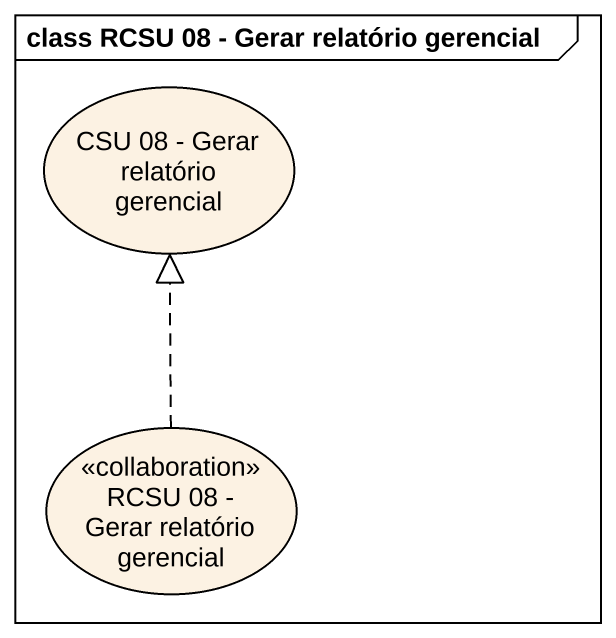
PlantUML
@startuml
mainframe class RCSU 08 - Gerar relatório gerencial
usecase "CSU 08 - Gerar relatório gerencial" as CSU_08_Gerar_relatório
usecase "RCSU 08 - Gerar relatório gerencial" as RCSU_08_Gerar_relatório <<collaboration>>
RCSU_08_Gerar_relatório .up.|> CSU_08_Gerar_relatório
@enduml
